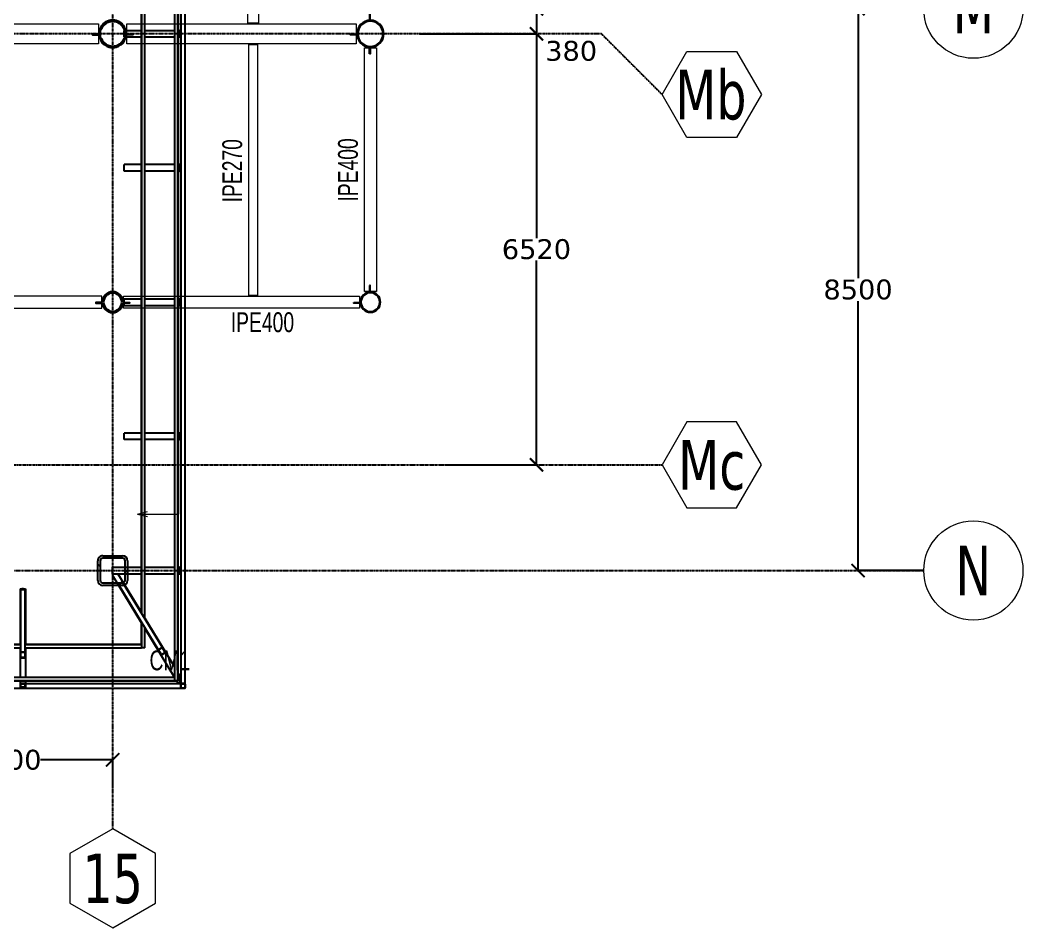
# Model space of a CAD drawing. Header units: millimetres. Extents: x -13767 to 81767, y -11242 to 31862.
# Drawn here: x 66599 to 81767, y -5407 to 8328 of the extents above; entities that cross this region are included whole.
import ezdxf
from ezdxf.enums import TextEntityAlignment as Align

# ---------------------------------------------------------------- set-up
doc = ezdxf.new("R2010")
doc.units = ezdxf.units.MM
doc.header["$LTSCALE"] = 0.95
doc.linetypes.add('DXK_LINE_DOT3', pattern=[5.9187, 2.979, -0.9799, 0.9799, -0.9799])
for name, color, linetype, lineweight in [('0-1', 250, 'Continuous', 5), ('E_B_PLACA-1', 10, 'Continuous', 25), ('E_B_PLACA-2', 31, 'Continuous', 25), ('E_COLUMNAS-1', 31, 'Continuous', 25), ('E_COLUMNAS-2', 1, 'Continuous', 25), ('E_COLUMNAS-4', 1, 'Continuous', 35), ('E_TEXTO', 3, 'Continuous', 9), ('E_TEXTO-4', 14, 'Continuous', 9), ('E_VIGAS-1', 6, 'Continuous', 25), ('E_VIGAS-2', 10, 'Continuous', 25), ('HCB_EJES', 1, 'DXK_LINE_DOT3', 9), ('HCB_VIGAS', 4, 'Continuous', 15), ('S-COLS-HDLN-1', 1, 'Continuous', 35), ('S-COLS-HDLN-2', 1, 'Continuous', 9)]:
    doc.layers.add(name, color=color, linetype=linetype, lineweight=lineweight)
for name, color, linetype in [('COTAS', 8, 'Continuous'), ('HCB-EJES', 1, 'Continuous'), ('HCB-ROTULOS', 2, 'Continuous'), ('P-PLATINA', 6, 'Continuous')]:
    doc.layers.add(name, color=color, linetype=linetype)
doc.styles.add('Arial Narrow_2', font='', dxfattribs={"width": 0.85, "height": 0.3})
doc.styles.add('VERDANA', font='verdana.ttf')
doc.styles.get('Arial Narrow_2').set_extended_font_data('Arial Narrow')
doc.dimstyles.new('1.125', dxfattribs={"dimscale": 0, "dimtxt": 300, "dimasz": 200, "dimexe": 4, "dimexo": 4, "dimgap": 15, "dimtad": 0, "dimdec": 0, "dimzin": 4, "dimdsep": 46, "dimtxsty": 'VERDANA', "dimblk": 'ARCHTICK', "dimcen": -10, "dimclrd": 256, "dimclrt": 3, "dimadec": 0, "dimazin": 0, "dimtfac": 1, "dimtdec": 0, "dimtmove": 2, "dimatfit": 0, "dimldrblk": 'OBLIQUE', "dimfxl": 0.05, "dimtolj": 1, "dimtzin": 0, "dimarcsym": 0})

# ---------------------------------------------------------------- blocks, each defined once
blk = doc.blocks.new('EST_SFM_VIGA-METALICA-SECCION-C - EST_SFM_VIGA-METALICA-UPN100-1529792-_26_00m_N_E_-NIVEL-7 DOC')
at = {"layer": 'E_VIGAS-2'}
for p, q in [((13.831, 0.032), (-13.129, 0.032)), ((14.268, 0.032), (13.964, 0.032)), ((14.269, 0.032), (14.269, -0.018)), ((-13.047, -0.018), (13.749, -0.018)), ((13.882, -0.018), (14.269, -0.018))]:
    blk.add_line(p, q, dxfattribs=at)
blk = doc.blocks.new('EST_SFM_VIGA-METALICA-SECCION-C - EST_SFM_VIGA-METALICA-UPN100-1530878-_26_00m_N_E_-NIVEL-7 DOC')
at = {"layer": 'E_VIGAS-2'}
for p, q in [((14.54, 0.018), (-14.294, 0.018)), ((14.54, 0.018), (14.54, -0.032)), ((-14.294, -0.032), (14.54, -0.032))]:
    blk.add_line(p, q, dxfattribs=at)
blk = doc.blocks.new('EST_SFM_VIGA-METALICA-SECCION-C - EST_SFM_VIGA-METALICA-UPN160-1529890-_26_00m_N_E_-NIVEL-7 DOC')
at = {"layer": 'E_VIGAS-1'}
for p, q in [((14.442, 0.018), (-14.49, 0.018)), ((14.506, 0.018), (14.5, 0.018)), ((14.506, 0.018), (14.506, 0.013)), ((-14.382, -0.047), (14.437, -0.047)), ((14.438, -0.047), (14.504, -0.047))]:
    blk.add_line(p, q, dxfattribs=at)
blk = doc.blocks.new('EST_SFM_VIGA-METALICA-SECCION-C - EST_SFM_VIGA-METALICA-UPN100-1527742-_26_00m_N_E_-NIVEL-7 DOC')
at = {"layer": 'E_VIGAS-2'}
for p, q in [((32.214, 0.018), (29.863, 0.018)), ((34.044, 0.018), (32.283, 0.018)), ((34.044, 0.018), (34.044, -0.032)), ((29.863, -0.032), (32.214, -0.032)), ((32.283, -0.032), (34.044, -0.032))]:
    blk.add_line(p, q, dxfattribs=at)
blk = doc.blocks.new('EST_SFM_VIGA-METALICA-SECCION-C - EST_SFM_VIGA-METALICA-UPN100-1527772-_26_00m_N_E_-NIVEL-7 DOC')
at = {"layer": 'E_VIGAS-2'}
for p, q in [((34.942, 0.032), (-34.929, 0.032)), ((34.942, 0.032), (34.942, -0.018)), ((-34.929, -0.018), (34.942, -0.018))]:
    blk.add_line(p, q, dxfattribs=at)
blk = doc.blocks.new('EST_SFM_VIGA-METALICA-SECCION-C - EST_SFM_VIGA-METALICA-UPN160-1608463-_26_00m_N_E_-NIVEL-7 DOC')
at = {"layer": 'E_VIGAS-1'}
for p, q in [((34.947, 0.047), (32.6, 0.047)), ((34.952, 0.047), (34.949, 0.047)), ((34.952, 0.047), (34.952, -0.016)), ((30.168, -0.018), (32.53, -0.018)), ((32.588, -0.018), (34.952, -0.018))]:
    blk.add_line(p, q, dxfattribs=at)
blk = doc.blocks.new('EST_SCM_COLUMNA-METALICA-SECCION-CUADRADA - EST_SCM_COLUMNA-TUBULAR-CUADRADA_PTEØ_70x70 e_3mm-1610664-_26_00m_N_E_-NIVEL-7 DOC')
at = {"layer": 'E_COLUMNAS-1'}
for p, q in [((-0.035, 0.029), (-0.035, -0.029)), ((-0.032, -0.029), (-0.032, 0.029)), ((0.029, 0.035), (-0.029, 0.035)), ((-0.029, 0.032), (0.029, 0.032)), ((0.032, 0.029), (0.032, -0.029)), ((0.035, -0.029), (0.035, 0.029)), ((0.029, -0.032), (-0.029, -0.032)), ((-0.029, -0.035), (0.029, -0.035))]:
    blk.add_line(p, q, dxfattribs=at)
for centre, radius, start, end in [((-0.029, 0.029), 0.006, 90, 180), ((-0.029, 0.029), 0.006, 90, 180), ((-0.029, 0.029), 0.003, 90, 180), ((-0.029, 0.029), 0.003, 90, 180), ((0.029, 0.029), 0.006, 360, 90), ((0.029, 0.029), 0.006, 360, 90), ((0.029, 0.029), 0.003, 0, 90), ((0.029, 0.029), 0.003, 360, 90), ((-0.029, -0.029), 0.006, 180, 270), ((-0.029, -0.029), 0.006, 180, 270), ((-0.029, -0.029), 0.003, 180, 270), ((-0.029, -0.029), 0.003, 180, 270), ((0.029, -0.029), 0.003, 270, 360), ((0.029, -0.029), 0.006, 270, 360), ((0.029, -0.029), 0.006, 270, 360), ((0.029, -0.029), 0.003, 270, 360)]:
    blk.add_arc(centre, radius, start, end, dxfattribs=at)
blk = doc.blocks.new('DCTIB_CNI_EST_MOD-1A-FAC_0001_rvt-1-_26_00m_N_E_-NIVEL-7 DOC')
at = {"layer": 'E_B_PLACA-1'}
for p, q in [((-5.177, 167.83), (-5.177, 138.995)), ((-5.727, 140.014), (-5.727, 166.811)), ((-5.727, 139.545), (-5.727, 139.881)), ((-9.908, 139.545), (-7.556, 139.545)), ((-7.488, 139.545), (-5.727, 139.545)), ((-5.177, 138.995), (-75.147, 138.995))]:
    blk.add_line(p, q, dxfattribs=at)
at = {"layer": 'E_B_PLACA-2'}
for p, q in [((-5.177, 138.995), (-5.177, 167.83)), ((-5.727, 166.811), (-5.727, 140.014)), ((-5.727, 139.881), (-5.727, 139.545)), ((-7.556, 139.545), (-9.908, 139.545)), ((-5.727, 139.545), (-7.488, 139.545)), ((-75.147, 138.995), (-5.177, 138.995))]:
    blk.add_line(p, q, dxfattribs=at)
at = {"layer": 'E_VIGAS-1'}
for p, q in [((-5.989, 148.735), (-5.989, 148.835)), ((-5.989, 148.835), (-5.727, 148.835)), ((-5.177, 148.835), (-5.149, 148.835)), ((-5.149, 148.835), (-5.149, 148.735)), ((-5.149, 148.835), (-5.148, 148.835)), ((-5.149, 148.735), (-5.149, 148.835)), ((-5.129, 148.835), (-5.148, 148.835)), ((-5.148, 148.835), (-5.148, 148.798)), ((-5.989, 148.735), (-5.727, 148.735)), ((-5.177, 148.735), (-5.149, 148.735)), ((-5.148, 148.735), (-5.149, 148.735)), ((-5.148, 148.788), (-5.143, 148.788)), ((-5.143, 148.788), (-5.148, 148.788)), ((-5.148, 148.788), (-5.143, 148.788)), ((-5.143, 148.782), (-5.148, 148.782)), ((-5.143, 148.782), (-5.148, 148.782)), ((-5.148, 148.782), (-5.143, 148.782)), ((-5.148, 148.772), (-5.148, 148.735)), ((-5.148, 148.735), (-5.129, 148.735)), ((-5.143, 148.788), (-5.129, 148.788)), ((-5.129, 148.782), (-5.143, 148.782)), ((-5.987, 146.704), (-5.987, 146.804)), ((-5.727, 146.804), (-5.987, 146.804)), ((-5.727, 146.704), (-5.987, 146.704)), ((-5.149, 146.804), (-5.177, 146.804)), ((-5.149, 146.704), (-5.177, 146.704)), ((-5.149, 146.804), (-5.149, 146.704)), ((-5.149, 146.704), (-5.149, 146.804)), ((-5.149, 146.804), (-5.148, 146.804)), ((-5.148, 146.704), (-5.149, 146.704)), ((-5.148, 146.804), (-5.148, 146.767)), ((-5.129, 146.804), (-5.148, 146.804)), ((-5.148, 146.757), (-5.143, 146.757)), ((-5.143, 146.757), (-5.148, 146.757)), ((-5.148, 146.757), (-5.143, 146.757)), ((-5.143, 146.752), (-5.148, 146.752)), ((-5.143, 146.752), (-5.148, 146.752)), ((-5.148, 146.752), (-5.143, 146.752)), ((-5.148, 146.742), (-5.148, 146.704)), ((-5.148, 146.704), (-5.129, 146.704)), ((-5.143, 146.757), (-5.129, 146.757)), ((-5.129, 146.752), (-5.143, 146.752)), ((-5.987, 144.674), (-5.987, 144.774)), ((-5.987, 144.774), (-5.727, 144.774)), ((-5.177, 144.774), (-5.149, 144.774)), ((-5.149, 144.774), (-5.149, 144.674)), ((-5.149, 144.774), (-5.148, 144.774)), ((-5.149, 144.674), (-5.149, 144.774)), ((-5.129, 144.774), (-5.148, 144.774)), ((-5.148, 144.774), (-5.148, 144.736)), ((-5.148, 144.726), (-5.143, 144.726)), ((-5.143, 144.726), (-5.148, 144.726)), ((-5.148, 144.726), (-5.143, 144.726)), ((-5.143, 144.721), (-5.148, 144.721)), ((-5.143, 144.721), (-5.148, 144.721)), ((-5.148, 144.721), (-5.143, 144.721)), ((-5.148, 144.711), (-5.148, 144.674)), ((-5.143, 144.726), (-5.129, 144.726)), ((-5.129, 144.721), (-5.143, 144.721)), ((-5.987, 144.674), (-5.727, 144.674)), ((-5.177, 144.674), (-5.149, 144.674)), ((-5.148, 144.674), (-5.149, 144.674)), ((-5.148, 144.674), (-5.129, 144.674)), ((-5.986, 142.643), (-5.986, 142.743)), ((-5.727, 142.743), (-5.986, 142.743)), ((-5.149, 142.743), (-5.177, 142.743)), ((-5.149, 142.743), (-5.149, 142.643)), ((-5.149, 142.643), (-5.149, 142.743)), ((-5.149, 142.743), (-5.148, 142.743)), ((-5.148, 142.743), (-5.148, 142.706)), ((-5.129, 142.743), (-5.148, 142.743)), ((-5.727, 142.643), (-5.986, 142.643)), ((-5.149, 142.643), (-5.177, 142.643)), ((-5.148, 142.643), (-5.149, 142.643)), ((-5.148, 142.696), (-5.143, 142.696)), ((-5.143, 142.696), (-5.148, 142.696)), ((-5.148, 142.696), (-5.143, 142.696)), ((-5.143, 142.69), (-5.148, 142.69)), ((-5.143, 142.69), (-5.148, 142.69)), ((-5.148, 142.69), (-5.143, 142.69)), ((-5.148, 142.68), (-5.148, 142.643)), ((-5.148, 142.643), (-5.129, 142.643)), ((-5.143, 142.696), (-5.129, 142.696)), ((-5.129, 142.69), (-5.143, 142.69)), ((-6.171, 140.598), (-6.146, 140.612)), ((-6.164, 140.612), (-6.164, 140.712)), ((-6.164, 140.675), (-6.164, 140.712)), ((-6.164, 140.712), (-5.727, 140.712)), ((-6.164, 140.675), (-6.164, 140.65)), ((-6.164, 140.665), (-6.164, 140.665)), ((-6.164, 140.66), (-6.164, 140.66)), ((-6.164, 140.612), (-6.164, 140.65)), ((-6.164, 140.612), (-5.727, 140.612)), ((-6.084, 140.612), (-5.727, 140.026)), ((-5.177, 140.712), (-5.149, 140.712)), ((-5.177, 140.612), (-5.149, 140.612)), ((-5.149, 140.712), (-5.149, 140.612)), ((-5.149, 140.712), (-5.148, 140.712)), ((-5.149, 140.612), (-5.149, 140.712)), ((-5.148, 140.612), (-5.149, 140.612)), ((-5.129, 140.712), (-5.148, 140.712)), ((-5.148, 140.712), (-5.148, 140.675)), ((-5.148, 140.665), (-5.143, 140.665)), ((-5.143, 140.665), (-5.148, 140.665)), ((-5.148, 140.665), (-5.143, 140.665)), ((-5.143, 140.66), (-5.148, 140.66)), ((-5.143, 140.66), (-5.148, 140.66)), ((-5.148, 140.66), (-5.143, 140.66)), ((-5.148, 140.65), (-5.148, 140.612)), ((-5.148, 140.612), (-5.129, 140.612)), ((-5.143, 140.665), (-5.129, 140.665)), ((-5.129, 140.66), (-5.143, 140.66)), ((-6.171, 140.598), (-5.727, 139.868)), ((-6.018, 140.488), (-6.073, 140.454)), ((-5.411, 139.496), (-6.014, 140.486)), ((-7.563, 140.385), (-7.535, 140.385)), ((-7.563, 140.385), (-7.481, 140.385)), ((-7.563, 140.385), (-7.563, 139.545)), ((-7.557, 140.367), (-7.557, 139.425)), ((-7.49, 140.37), (-7.554, 140.37)), ((-7.52, 140.385), (-7.525, 140.385)), ((-7.525, 140.385), (-7.525, 140.385)), ((-7.52, 140.385), (-7.52, 140.385)), ((-7.509, 140.385), (-7.481, 140.385)), ((-7.487, 139.425), (-7.487, 140.367)), ((-7.481, 140.385), (-7.481, 139.545)), ((-6.073, 140.449), (-5.471, 139.46)), ((-7.557, 139.425), (-7.557, 139.347)), ((-7.556, 139.428), (-7.556, 139.425)), ((-7.556, 139.347), (-7.556, 139.425)), ((-7.49, 139.429), (-7.554, 139.429)), ((-7.554, 139.427), (-7.49, 139.427)), ((-7.489, 139.425), (-7.489, 139.428)), ((-7.489, 139.425), (-7.489, 139.347)), ((-7.487, 139.347), (-7.487, 139.425)), ((-5.471, 139.464), (-5.469, 139.461)), ((-5.471, 139.46), (-5.427, 139.388)), ((-5.415, 139.498), (-5.47, 139.465)), ((-5.469, 139.463), (-5.414, 139.497)), ((-5.426, 139.389), (-5.469, 139.461)), ((-5.43, 139.396), (-5.426, 139.389)), ((-5.369, 139.421), (-5.423, 139.388)), ((-5.422, 139.386), (-5.368, 139.42)), ((-5.412, 139.496), (-5.414, 139.499)), ((-5.412, 139.496), (-5.368, 139.424)), ((-5.367, 139.425), (-5.411, 139.496)), ((-5.368, 139.424), (-5.373, 139.431)), ((-7.556, 139.354), (-7.556, 139.347)), ((-7.49, 139.345), (-7.554, 139.345)), ((-7.554, 139.343), (-7.49, 139.343)), ((-7.489, 139.347), (-7.489, 139.354)), ((-5.177, 139.121), (-5.149, 139.076)), ((-7.563, 138.995), (-7.563, 138.9)), ((-7.481, 138.995), (-7.481, 138.9)), ((-5.196, 138.995), (-5.179, 138.967)), ((-5.179, 138.967), (-5.149, 138.967)), ((-5.148, 138.966), (-5.178, 138.966)), ((-5.149, 139.076), (-5.149, 138.967)), ((-5.149, 138.967), (-5.149, 139.076)), ((-5.148, 139.074), (-5.148, 139.021)), ((-5.148, 138.97), (-5.148, 138.966)), ((-5.148, 138.966), (-5.148, 138.97)), ((-5.146, 138.997), (-5.143, 138.992)), ((-5.143, 138.982), (-5.146, 138.987)), ((-7.557, 138.9), (-7.563, 138.9)), ((-7.49, 138.9), (-7.554, 138.9)), ((-7.481, 138.9), (-7.487, 138.9))]:
    blk.add_line(p, q, dxfattribs=at)
at = {"layer": 'E_VIGAS-1', "flags": 128}
for points in [[(-6.018, 140.488), (-6.018, 140.488), (-6.017, 140.488), (-6.016, 140.488), (-6.015, 140.488), (-6.015, 140.487), (-6.014, 140.487), (-6.014, 140.486)], [(-7.557, 140.367), (-7.557, 140.368), (-7.557, 140.368), (-7.556, 140.369), (-7.556, 140.37), (-7.555, 140.37), (-7.555, 140.37), (-7.554, 140.37)], [(-7.49, 140.37), (-7.489, 140.37), (-7.489, 140.37), (-7.488, 140.37), (-7.488, 140.369), (-7.487, 140.368), (-7.487, 140.368), (-7.487, 140.367)], [(-6.073, 140.449), (-6.074, 140.45), (-6.074, 140.451), (-6.074, 140.452), (-6.074, 140.453), (-6.074, 140.453), (-6.073, 140.454), (-6.073, 140.454)], [(-7.554, 139.429), (-7.555, 139.429), (-7.555, 139.428), (-7.556, 139.428), (-7.556, 139.427), (-7.557, 139.427), (-7.557, 139.426), (-7.557, 139.425)], [(-7.556, 139.425), (-7.556, 139.425), (-7.555, 139.426), (-7.555, 139.426), (-7.555, 139.426), (-7.555, 139.427), (-7.554, 139.427), (-7.554, 139.427)], [(-7.487, 139.425), (-7.487, 139.426), (-7.487, 139.427), (-7.488, 139.427), (-7.488, 139.428), (-7.489, 139.428), (-7.489, 139.429), (-7.49, 139.429)], [(-7.49, 139.427), (-7.49, 139.427), (-7.489, 139.427), (-7.489, 139.426), (-7.489, 139.426), (-7.489, 139.426), (-7.489, 139.425), (-7.489, 139.425)], [(-5.47, 139.465), (-5.471, 139.465), (-5.471, 139.464), (-5.471, 139.463), (-5.471, 139.462), (-5.471, 139.462), (-5.471, 139.461), (-5.471, 139.46)], [(-5.469, 139.461), (-5.47, 139.461), (-5.47, 139.462), (-5.47, 139.462), (-5.47, 139.462), (-5.47, 139.463), (-5.469, 139.463), (-5.469, 139.463)], [(-5.411, 139.496), (-5.411, 139.497), (-5.412, 139.498), (-5.413, 139.498), (-5.413, 139.499), (-5.414, 139.499), (-5.415, 139.499), (-5.415, 139.498)], [(-5.414, 139.497), (-5.414, 139.497), (-5.414, 139.497), (-5.413, 139.497), (-5.413, 139.497), (-5.413, 139.496), (-5.412, 139.496), (-5.412, 139.496)], [(-5.368, 139.424), (-5.368, 139.423), (-5.368, 139.423), (-5.368, 139.423), (-5.368, 139.422), (-5.368, 139.422), (-5.368, 139.422), (-5.369, 139.421)], [(-5.368, 139.42), (-5.367, 139.42), (-5.367, 139.421), (-5.366, 139.421), (-5.366, 139.422), (-5.366, 139.423), (-5.367, 139.424), (-5.367, 139.425)], [(-7.557, 139.347), (-7.557, 139.346), (-7.557, 139.345), (-7.556, 139.345), (-7.556, 139.344), (-7.555, 139.344), (-7.555, 139.343), (-7.554, 139.343)], [(-7.554, 139.345), (-7.554, 139.345), (-7.555, 139.345), (-7.555, 139.346), (-7.555, 139.346), (-7.555, 139.346), (-7.556, 139.347), (-7.556, 139.347)], [(-7.49, 139.343), (-7.489, 139.343), (-7.489, 139.344), (-7.488, 139.344), (-7.488, 139.345), (-7.487, 139.345), (-7.487, 139.346), (-7.487, 139.347)], [(-7.489, 139.347), (-7.489, 139.347), (-7.489, 139.346), (-7.489, 139.346), (-7.489, 139.346), (-7.489, 139.345), (-7.49, 139.345), (-7.49, 139.345)], [(-5.427, 139.388), (-5.426, 139.387), (-5.426, 139.387), (-5.425, 139.386), (-5.424, 139.386), (-5.423, 139.386), (-5.423, 139.386), (-5.422, 139.386)], [(-5.423, 139.388), (-5.423, 139.388), (-5.424, 139.388), (-5.424, 139.388), (-5.424, 139.388), (-5.425, 139.388), (-5.425, 139.388), (-5.425, 139.389), (-5.426, 139.389)], [(-5.178, 138.966), (-5.179, 138.967), (-5.179, 138.967)], [(-5.149, 139.076), (-5.149, 139.075), (-5.148, 139.074)], [(-5.143, 138.992), (-5.138, 138.984), (-5.133, 138.975), (-5.129, 138.969)], [(-5.129, 138.959), (-5.133, 138.966), (-5.138, 138.975), (-5.143, 138.982)]]:
    blk.add_lwpolyline(points, dxfattribs=at)
at = {"layer": 'E_VIGAS-1'}
for centre, major_axis, ratio, start_param, end_param in [((-6.164, 140.675), (0, 0.0098), 0.004565, 3.141593, 4.712389), ((-6.164, 140.675), (0, 0.0098), 0.004565, 1.570796, 3.141593), ((-6.164, 140.65), (0, 0.0098), 0.004565, 0, 1.570796), ((-6.164, 140.65), (0, 0.0098), 0.004565, 4.712389, 6.283185), ((-7.535, 140.385), (0.0107, 0), 0.002717, 0, 1.570796), ((-7.535, 140.385), (0.0107, 0), 0.002717, 4.974188, 5.497787), ((-7.535, 140.385), (0.0107, 0), 0.002717, 5.759587, 6.283185), ((-7.509, 140.385), (0.0107, 0), 0.002717, 3.141593, 3.665191), ((-7.509, 140.385), (0.0107, 0), 0.002717, 1.570796, 3.141593), ((-7.509, 140.385), (-0.0107, 0), 0.002717, 0.785398, 1.308997)]:
    blk.add_ellipse(centre, major_axis=major_axis, ratio=ratio, start_param=start_param, end_param=end_param, dxfattribs=at)
for points, knots in [([(-5.148, 148.798), (-5.148, 148.797), (-5.148, 148.795), (-5.147, 148.793), (-5.147, 148.791), (-5.146, 148.789), (-5.145, 148.788), (-5.143, 148.788), (-5.143, 148.788)], [0, 0, 0, 0, 0.142857, 0.285714, 0.428571, 0.571429, 0.785714, 1, 1, 1, 1]), ([(-5.143, 148.782), (-5.143, 148.782), (-5.144, 148.782), (-5.145, 148.781), (-5.146, 148.78), (-5.147, 148.779), (-5.147, 148.778), (-5.147, 148.777), (-5.148, 148.775), (-5.148, 148.774), (-5.148, 148.772)], [0, 0, 0, 0, 0.142857, 0.285714, 0.428571, 0.571429, 0.678571, 0.732143, 0.785714, 1, 1, 1, 1]), ([(-5.148, 146.767), (-5.148, 146.766), (-5.148, 146.765), (-5.147, 146.762), (-5.147, 146.76), (-5.146, 146.759), (-5.145, 146.757), (-5.143, 146.757), (-5.143, 146.757)], [0, 0, 0, 0, 0.142857, 0.285714, 0.428571, 0.571429, 0.785714, 1, 1, 1, 1]), ([(-5.143, 146.752), (-5.143, 146.752), (-5.144, 146.751), (-5.145, 146.751), (-5.146, 146.75), (-5.147, 146.748), (-5.147, 146.747), (-5.147, 146.746), (-5.148, 146.744), (-5.148, 146.743), (-5.148, 146.742)], [0, 0, 0, 0, 0.142857, 0.285714, 0.428571, 0.571429, 0.678571, 0.732143, 0.785714, 1, 1, 1, 1]), ([(-5.148, 144.736), (-5.148, 144.735), (-5.148, 144.734), (-5.147, 144.732), (-5.147, 144.73), (-5.146, 144.728), (-5.145, 144.727), (-5.143, 144.726), (-5.143, 144.726)], [0, 0, 0, 0, 0.142857, 0.285714, 0.428571, 0.571429, 0.785714, 1, 1, 1, 1]), ([(-5.143, 144.721), (-5.143, 144.721), (-5.144, 144.721), (-5.145, 144.72), (-5.146, 144.719), (-5.147, 144.718), (-5.147, 144.716), (-5.147, 144.715), (-5.148, 144.714), (-5.148, 144.712), (-5.148, 144.711)], [0, 0, 0, 0, 0.142857, 0.285714, 0.428571, 0.571429, 0.678571, 0.732143, 0.785714, 1, 1, 1, 1]), ([(-5.148, 142.706), (-5.148, 142.705), (-5.148, 142.703), (-5.147, 142.701), (-5.147, 142.699), (-5.146, 142.697), (-5.145, 142.696), (-5.143, 142.696), (-5.143, 142.696)], [0, 0, 0, 0, 0.142857, 0.285714, 0.428571, 0.571429, 0.785714, 1, 1, 1, 1]), ([(-5.143, 142.69), (-5.143, 142.69), (-5.144, 142.69), (-5.145, 142.69), (-5.146, 142.688), (-5.147, 142.687), (-5.147, 142.686), (-5.147, 142.685), (-5.148, 142.683), (-5.148, 142.682), (-5.148, 142.68)], [0, 0, 0, 0, 0.142857, 0.285714, 0.428571, 0.571429, 0.678571, 0.732143, 0.785714, 1, 1, 1, 1]), ([(-5.148, 140.675), (-5.148, 140.674), (-5.148, 140.673), (-5.147, 140.67), (-5.147, 140.669), (-5.146, 140.667), (-5.145, 140.665), (-5.144, 140.665), (-5.143, 140.665)], [0, 0, 0, 0, 0.142857, 0.285714, 0.428571, 0.571429, 0.785714, 1, 1, 1, 1]), ([(-5.143, 140.66), (-5.143, 140.66), (-5.144, 140.659), (-5.145, 140.659), (-5.146, 140.658), (-5.147, 140.656), (-5.147, 140.655), (-5.147, 140.654), (-5.148, 140.652), (-5.148, 140.651), (-5.148, 140.65)], [0, 0, 0, 0, 0.142857, 0.285714, 0.428571, 0.571429, 0.678571, 0.732143, 0.785714, 1, 1, 1, 1]), ([(-5.148, 139.021), (-5.148, 139.019), (-5.148, 139.016), (-5.148, 139.011), (-5.147, 139.007), (-5.147, 139.001), (-5.145, 138.996), (-5.143, 138.993), (-5.143, 138.992)], [0, 0, 0, 0, 0.142857, 0.285714, 0.428571, 0.571429, 0.857143, 1, 1, 1, 1]), ([(-5.143, 138.982), (-5.143, 138.982), (-5.144, 138.983), (-5.144, 138.984), (-5.145, 138.984), (-5.145, 138.984), (-5.145, 138.985), (-5.146, 138.985), (-5.146, 138.985), (-5.146, 138.984), (-5.146, 138.984), (-5.147, 138.983), (-5.147, 138.983), (-5.147, 138.983), (-5.147, 138.983), (-5.147, 138.982), (-5.147, 138.982), (-5.147, 138.982), (-5.147, 138.981), (-5.147, 138.981), (-5.147, 138.98), (-5.147, 138.98), (-5.147, 138.98), (-5.147, 138.979), (-5.148, 138.979), (-5.148, 138.979), (-5.148, 138.978), (-5.148, 138.977), (-5.148, 138.976), (-5.148, 138.976), (-5.148, 138.974), (-5.148, 138.973), (-5.148, 138.971), (-5.148, 138.97)], [0, 0, 0, 0, 0.071429, 0.142857, 0.160714, 0.178571, 0.214286, 0.25, 0.285714, 0.321429, 0.357143, 0.392857, 0.410714, 0.419643, 0.428571, 0.4375, 0.446429, 0.464286, 0.5, 0.535714, 0.553571, 0.5625, 0.571429, 0.580357, 0.589286, 0.607143, 0.642857, 0.678571, 0.714286, 0.75, 0.785714, 0.857143, 1, 1, 1, 1]), ([(-5.148, 138.97), (-5.148, 138.971), (-5.148, 138.973), (-5.148, 138.974), (-5.148, 138.976), (-5.148, 138.976), (-5.148, 138.977), (-5.148, 138.978), (-5.148, 138.979), (-5.148, 138.979), (-5.147, 138.979), (-5.147, 138.98), (-5.147, 138.98)], [0, 0, 0, 0, 0.1428571, 0.2142857, 0.25, 0.2857143, 0.3214286, 0.3571429, 0.3928571, 0.4107143, 0.4196429, 0.4285714, 0.4285714, 0.4285714, 0.4285714]), ([(-5.146, 138.985), (-5.146, 138.985), (-5.146, 138.985), (-5.145, 138.985), (-5.145, 138.984), (-5.145, 138.984), (-5.144, 138.984), (-5.144, 138.983), (-5.143, 138.982), (-5.143, 138.982)], [0.7142857, 0.7142857, 0.7142857, 0.7142857, 0.75, 0.7857143, 0.8214286, 0.8392857, 0.8571429, 0.9285714, 1, 1, 1, 1])]:
    blk.add_open_spline(points, degree=3, knots=knots, dxfattribs=at)
for points in [[(-5.148, 138.966), (-5.148, 138.966), (-5.149, 138.967), (-5.149, 138.967), (-5.149, 138.967)], [(-5.147, 139.007), (-5.147, 139.009), (-5.148, 139.014), (-5.148, 139.018), (-5.148, 139.021)], [(-5.143, 138.992), (-5.144, 138.994), (-5.145, 138.996), (-5.146, 138.999)]]:
    blk.add_open_spline(points, degree=3, dxfattribs=at)
at = {"layer": 'E_VIGAS-2'}
for p, q in [((-5.677, 148.835), (-5.227, 148.835)), ((-5.677, 148.735), (-5.227, 148.735)), ((-5.227, 146.804), (-5.677, 146.804)), ((-5.227, 146.704), (-5.677, 146.704)), ((-5.677, 144.774), (-5.227, 144.774)), ((-5.677, 144.674), (-5.227, 144.674)), ((-5.227, 142.743), (-5.677, 142.743)), ((-5.227, 142.643), (-5.677, 142.643)), ((-5.677, 140.712), (-5.227, 140.712)), ((-5.677, 140.612), (-5.227, 140.612)), ((-5.677, 139.943), (-5.227, 139.204)), ((-5.677, 139.786), (-5.227, 139.046)), ((-7.563, 139.495), (-7.563, 139.045)), ((-7.481, 139.495), (-7.481, 139.045))]:
    blk.add_line(p, q, dxfattribs=at)
at = {"layer": 'E_COLUMNAS-1', "rotation": 180}
for p in [(-7.522, 138.917), (-5.099, 138.917)]:
    blk.add_blockref('EST_SCM_COLUMNA-METALICA-SECCION-CUADRADA - EST_SCM_COLUMNA-TUBULAR-CUADRADA_PTEØ_70x70 e_3mm-1610664-_26_00m_N_E_-NIVEL-7 DOC', p, dxfattribs=at)
at = {"layer": 'E_VIGAS-1'}
for name, p, rotation in [('EST_SFM_VIGA-METALICA-SECCION-C - EST_SFM_VIGA-METALICA-UPN100-1530878-_26_00m_N_E_-NIVEL-7 DOC', (-5.195, 153.535), 270), ('EST_SFM_VIGA-METALICA-SECCION-C - EST_SFM_VIGA-METALICA-UPN160-1529890-_26_00m_N_E_-NIVEL-7 DOC', (-5.082, 153.388), 269.9999999999999), ('EST_SFM_VIGA-METALICA-SECCION-C - EST_SFM_VIGA-METALICA-UPN100-1529792-_26_00m_N_E_-NIVEL-7 DOC', (-5.709, 153.763), 270.0000000000001)]:
    blk.add_blockref(name, p, dxfattribs=dict(at, rotation=rotation))
for name, p in [('EST_SFM_VIGA-METALICA-SECCION-C - EST_SFM_VIGA-METALICA-UPN100-1527742-_26_00m_N_E_-NIVEL-7 DOC', (-39.77, 139.527)), ('EST_SFM_VIGA-METALICA-SECCION-C - EST_SFM_VIGA-METALICA-UPN160-1608463-_26_00m_N_E_-NIVEL-7 DOC', (-40.081, 138.9)), ('EST_SFM_VIGA-METALICA-SECCION-C - EST_SFM_VIGA-METALICA-UPN100-1527772-_26_00m_N_E_-NIVEL-7 DOC', (-40.169, 139.013))]:
    blk.add_blockref(name, p, dxfattribs=at)
blk = doc.blocks.new('EST_SCM_COLUMNA-METALICA-SECCION-CUADRADA - EST_SCM_COLUMNA-TUBULAR-CUADRADA_ARMADA_450X450X38-2810459-_26_00m_N_E_-NIVEL-7 DOC')
at = {"layer": 'S-COLS-HDLN-2'}
h = blk.add_hatch(dxfattribs=at)
h.set_pattern_fill('FP_16', color=256, style=0, pattern_type=2)
h.set_pattern_definition([(315, (-6.162, 140.662), (0.15909903, 0.15909903), [])])
h.paths.add_polyline_path([(0.149, 0.225), (-0.149, 0.225), (-0.178, 0.219), (-0.203, 0.203), (-0.219, 0.178), (-0.225, 0.149), (-0.225, -0.149), (-0.219, -0.178), (-0.203, -0.203), (-0.178, -0.219), (-0.149, -0.225), (0.149, -0.225), (0.178, -0.219), (0.203, -0.203), (0.219, -0.178), (0.225, -0.149), (0.225, 0.149), (0.219, 0.178), (0.203, 0.203), (0.178, 0.219), (0.168, 0.221)])
h.paths.add_polyline_path([(-0.149, 0.187), (0.149, 0.187), (0.168, 0.182), (0.182, 0.168), (0.187, 0.149), (0.187, -0.149), (0.182, -0.168), (0.168, -0.182), (0.149, -0.187), (-0.149, -0.187), (-0.168, -0.182), (-0.182, -0.168), (-0.187, -0.149), (-0.187, 0.149), (-0.182, 0.168), (-0.168, 0.182)])
at = {"layer": 'E_COLUMNAS-2'}
for p, q in [((-0.149, 0.225), (0.149, 0.225)), ((0.149, 0.187), (-0.149, 0.187)), ((-0.225, -0.149), (-0.225, 0.149)), ((-0.187, 0.149), (-0.187, -0.149)), ((0.187, -0.149), (0.187, 0.149)), ((0.225, 0.149), (0.225, -0.149)), ((-0.149, -0.187), (0.149, -0.187)), ((0.149, -0.225), (-0.149, -0.225))]:
    blk.add_line(p, q, dxfattribs=at)
for centre, radius, start, end in [((-0.149, 0.149), 0.076, 90, 180), ((-0.149, 0.149), 0.038, 90, 180), ((0.149, 0.149), 0.076, 0, 90), ((0.149, 0.149), 0.038, 360, 90), ((-0.149, -0.149), 0.076, 180, 270), ((-0.149, -0.149), 0.038, 180, 270), ((0.149, -0.149), 0.076, 270, 0), ((0.149, -0.149), 0.038, 270, 360)]:
    blk.add_arc(centre, radius, start, end, dxfattribs=at)
blk = doc.blocks.new('_ArchTick')
at = {"color": 0, "linetype": 'ByBlock', "const_width": 0.15}
blk.add_lwpolyline([(-0.5, -0.5), (0.5, 0.5)], dxfattribs=at)
blk = doc.blocks.new('*D90')
at = {"layer": 'COTAS', "color": 0, "lineweight": -2, "transparency": 16777216}
for p, q in [((73234, 8120), (74413, 8120)), ((73054, 1600), (74413, 1600))]:
    blk.add_line(p, q, dxfattribs=at)
at = {"layer": 'COTAS', "lineweight": -2, "transparency": 16777216}
for p, q in [((74409, 8120), (74409, 5031)), ((74409, 1600), (74409, 4689))]:
    blk.add_line(p, q, dxfattribs=at)
at = {"layer": 'Defpoints', "color": 0, "transparency": 16777216}
for p in [(73230, 8120), (74409, 8120), (73050, 1600)]:
    blk.add_point(p, dxfattribs=at)
at = {"layer": 'COTAS', "lineweight": -2, "transparency": 16777216, "xscale": 200, "yscale": 200, "zscale": 200}
for p, rotation in [((74409, 8120), 90), ((74409, 1600), 270)]:
    blk.add_blockref('_ArchTick', p, dxfattribs=dict(at, rotation=rotation))
at = {"layer": 'COTAS', "color": 3, "transparency": 16777216, "insert": (74409, 4860), "char_height": 300, "attachment_point": 5, "rotation": 0.1, "style": 'VERDANA'}
blk.add_mtext('\\A1;6520', dxfattribs=at)
blk = doc.blocks.new('_Oblique')
at = {"color": 0, "linetype": 'ByBlock', "lineweight": -2}
blk.add_line((-0.5, -0.5), (0.5, 0.5), dxfattribs=at)
blk = doc.blocks.new('*D92')
at = {"layer": 'COTAS', "lineweight": -2, "transparency": 16777216}
for p, q in [((74409, 8500), (74409, 8700)), ((74409, 8500), (74409, 8120)), ((74409, 8120), (74409, 7920))]:
    blk.add_line(p, q, dxfattribs=at)
at = {"layer": 'COTAS', "color": 0, "lineweight": -2, "transparency": 16777216}
for p, q in [((72867, 8500), (74413, 8500)), ((72638, 8120), (74413, 8120))]:
    blk.add_line(p, q, dxfattribs=at)
at = {"layer": 'Defpoints', "color": 0, "transparency": 16777216}
for p in [(72863, 8500), (72634, 8120), (74409, 8120)]:
    blk.add_point(p, dxfattribs=at)
at = {"layer": 'COTAS', "lineweight": -2, "transparency": 16777216, "xscale": 200, "yscale": 200, "zscale": 200}
for p, rotation in [((74409, 8500), 270), ((74409, 8120), 90)]:
    blk.add_blockref('_ArchTick', p, dxfattribs=dict(at, rotation=rotation))
at = {"layer": 'COTAS', "color": 3, "transparency": 16777216, "insert": (74934, 7860), "char_height": 300, "attachment_point": 5, "rotation": 0.1, "style": 'VERDANA'}
blk.add_mtext('\\A1;380', dxfattribs=at)
blk = doc.blocks.new('*D101')
at = {"layer": 'COTAS', "color": 0, "lineweight": -2, "transparency": 16777216}
for p, q in [((80263, 8500), (79269, 8500)), ((80263, 0), (79269, 0))]:
    blk.add_line(p, q, dxfattribs=at)
at = {"layer": 'COTAS', "lineweight": -2, "transparency": 16777216}
for p, q in [((79273, 8500), (79273, 4422)), ((79273, 0), (79273, 4078))]:
    blk.add_line(p, q, dxfattribs=at)
at = {"layer": 'Defpoints', "color": 0, "transparency": 16777216}
for p in [(79273, 8500), (80267, 8500), (80267, 0)]:
    blk.add_point(p, dxfattribs=at)
at = {"layer": 'COTAS', "lineweight": -2, "transparency": 16777216, "xscale": 200, "yscale": 200, "zscale": 200}
for p, rotation in [((79273, 8500), 90), ((79273, 0), 270)]:
    blk.add_blockref('_ArchTick', p, dxfattribs=dict(at, rotation=rotation))
at = {"layer": 'COTAS', "color": 3, "transparency": 16777216, "insert": (79273, 4250), "char_height": 300, "attachment_point": 5, "rotation": 0.1, "style": 'VERDANA'}
blk.add_mtext('\\A1;8500', dxfattribs=at)
blk = doc.blocks.new('*D137')
at = {"layer": 'COTAS', "color": 0, "lineweight": -2, "transparency": 16777216}
for p, q in [((64800, -3282), (64800, -2860)), ((68000, -3282), (68000, -2860))]:
    blk.add_line(p, q, dxfattribs=at)
at = {"layer": 'COTAS', "lineweight": -2, "transparency": 16777216}
for p, q in [((64800, -2864), (65891, -2864)), ((68000, -2864), (66909, -2864))]:
    blk.add_line(p, q, dxfattribs=at)
at = {"layer": 'Defpoints', "color": 0, "transparency": 16777216}
for p in [(68000, -2864), (64800, -3286), (68000, -3286)]:
    blk.add_point(p, dxfattribs=at)
at = {"layer": 'COTAS', "lineweight": -2, "transparency": 16777216, "xscale": 200, "yscale": 200, "zscale": 200, "rotation": 180}
blk.add_blockref('_ArchTick', (64800, -2864), dxfattribs=at)
at = {"layer": 'COTAS', "lineweight": -2, "transparency": 16777216, "xscale": 200, "yscale": 200, "zscale": 200}
blk.add_blockref('_ArchTick', (68000, -2864), dxfattribs=at)
at = {"layer": 'COTAS', "color": 3, "transparency": 16777216, "insert": (66400, -2864), "char_height": 300, "attachment_point": 5, "style": 'VERDANA'}
blk.add_mtext('\\A1;3200', dxfattribs=at)

msp = doc.modelspace()

# ---------------------------------------------------------------- linework, layer by layer
at = {"layer": 'E_COLUMNAS-2'}
for points in [[(67824.3, 8222.6, 0.1327118), (67796.6, 8120.2, 0.1327118), (67824.3, 8017.9)], [(67823.8, 8193.1, 0.0984128), (67809.3, 8120.2, 0.0984128), (67823.8, 8047.4)], [(68175.7, 8018.5, 0.1318602), (68203, 8120.2, 0.1318602), (68175.7, 8222)], [(68176.3, 8048.4, 0.096969), (68190.3, 8120.2, 0.096969), (68176.3, 8192.1)]]:
    msp.add_lwpolyline(points, format="xyb", dxfattribs=at)
for points in [[(72100.8, 8120.2, 1), (71694.4, 8120.2, 1)], [(71707.1, 8120.2, 1), (72088.1, 8120.2, 1)], [(72050, 4060, 1), (71745.2, 4060, 1)], [(71755.5, 4060, 1), (72039.7, 4060, 1)]]:
    msp.add_lwpolyline(points, format="xyb", close=True, dxfattribs=at)
at = {"layer": 'E_TEXTO-4'}
for p, q in [((68999.5, 855.6), (68999.5, 11035.4)), ((68376.7, 855.6), (68526.7, 895.8)), ((68376.7, 855.6), (68526.7, 815.4)), ((68376.7, 855.6), (68999.5, 855.6))]:
    msp.add_line(p, q, dxfattribs=at)
at = {"layer": 'HCB-EJES', "linetype": 'DXK_LINE_DOT3'}
for p, q in [((67999.9, -3906.8), (67999.9, 29407)), ((-8311, 1600), (76311, 1600)), ((-12267.2, 0), (80267.2, 0))]:
    msp.add_line(p, q, dxfattribs=at)
msp.add_lwpolyline([(76311, 7201), (75392, 8120), (59510.2, 8120)], dxfattribs=at)
at = {"layer": 'HCB_EJES', "color": 40, "linetype": 'ByBlock', "true_color": 0xf8d731}
for points in [[(77436, 6551.5), (76686, 6551.5), (76311, 7201), (76686, 7850.5), (77436, 7850.5), (77811, 7201)], [(76686, 950.5), (77436, 950.5), (77811, 1600), (77436, 2249.6), (76686, 2249.6), (76311, 1600)], [(67350.4, -5031.8), (67999.9, -5406.8), (68649.5, -5031.8), (68649.5, -4281.8), (67999.9, -3906.8), (67350.4, -4281.8)]]:
    msp.add_lwpolyline(points, close=True, dxfattribs=at)
for centre in [(81017.2, 8500), (81017.2, 0)]:
    msp.add_circle(centre, 750, dxfattribs=at)
at = {"layer": 'HCB_VIGAS'}
for points in [[(70044.9, 17220.2), (70204.9, 17220.2), (70204.9, 8280.2), (70044.9, 8280.2)], [(67786.6, 7970.2), (59510.2, 7970.2), (59510.2, 8270.2), (67786.6, 8270.2)], [(71684.4, 7970.2), (68213, 7970.2), (68213, 8270.2), (71684.4, 8270.2)], [(70057.4, 7960.3), (70192.4, 7960.3), (70192.4, 4159.9), (70057.4, 4159.9)], [(71807.6, 7906.7), (71987.6, 7906.7), (71987.6, 4222.4), (71807.6, 4222.4)], [(59572.6, 3969.9), (67837.4, 3969.9), (67837.4, 4149.9), (59572.6, 4149.9)], [(71735.2, 3970.1), (68162.2, 3970), (68162.2, 4150), (71735.2, 4150.1)]]:
    msp.add_lwpolyline(points, close=True, dxfattribs=at)
at = {"layer": 'P-PLATINA', "color": 8}
for points in [[(71883.3, 8423.2), (71883.3, 8323.2), (71893.3, 8323.2), (71893.3, 8423.2)], [(67796.7, 8114.7), (67696.7, 8114.7), (67696.7, 8104.7), (67796.7, 8104.7)], [(68203, 8114.7), (68303, 8114.7), (68303, 8104.7), (68203, 8104.7)], [(71594.5, 8114.7), (71694.5, 8114.7), (71694.5, 8104.7), (71594.5, 8104.7)], [(71883.3, 7816.9), (71883.3, 7916.9), (71893.3, 7916.9), (71893.3, 7816.9)], [(71883.3, 4312.1), (71883.3, 4212.1), (71893.3, 4212.1), (71893.3, 4312.1)], [(67844.6, 4055.6), (67744.6, 4055.6), (67744.6, 4045.6), (67844.6, 4045.6)], [(68152.2, 4055.7), (68252.2, 4055.7), (68252.2, 4045.7), (68152.2, 4045.7)], [(71645.3, 4055.7), (71745.3, 4055.7), (71745.3, 4045.7), (71645.3, 4045.7)]]:
    msp.add_lwpolyline(points, close=True, dxfattribs=at)
at = {"layer": 'S-COLS-HDLN-1'}
for centre, radius, start, end in [((67999.8, 8120.2), 190.5, 22.16934, 157.50288), ((67999.8, 8120.2), 203.2, 30.06081, 149.74737), ((67999.8, 8120.2), 190.5, 202.49712, 337.83066), ((67999.8, 8120.2), 203.2, 210.25263, 255.09528), ((67999.8, 8120.2), 203.2, 255.21247, 284.78753), ((67999.8, 8120.2), 203.2, 284.90472, 329.93919), ((67999.8, 4059.9), 152.4, 0, 180), ((67999.8, 4059.9), 142.1, 0, 180), ((67999.8, 4059.9), 152.4, 180, 0), ((67999.8, 4059.9), 142.1, 180, 0)]:
    msp.add_arc(centre, radius, start, end, dxfattribs=at)

# ---------------------------------------------------------------- block references
at = {"layer": '0-1', "xscale": 999.9999999999933, "yscale": 999.9999999999933, "zscale": 999.9999999999933}
msp.add_blockref('DCTIB_CNI_EST_MOD-1A-FAC_0001_rvt-1-_26_00m_N_E_-NIVEL-7 DOC', (74162.1, -140662.4), dxfattribs=at)
at = {"layer": 'E_COLUMNAS-4', "xscale": 999.9999999999933, "yscale": 999.9999999999933, "zscale": 999.9999999999933, "rotation": 180}
msp.add_blockref('EST_SCM_COLUMNA-METALICA-SECCION-CUADRADA - EST_SCM_COLUMNA-TUBULAR-CUADRADA_ARMADA_450X450X38-2810459-_26_00m_N_E_-NIVEL-7 DOC', (68000, 0), dxfattribs=at)

# ---------------------------------------------------------------- texts
at = {"layer": 'E_TEXTO', "char_height": 300, "width": 1206.139, "attachment_point": 1, "rotation": 90, "style": 'Arial Narrow_2'}
for s, insert in [('IPE400', (71408.3, 5581.9)), ('IPE400', (71408.4, 5581.8)), ('IPE270', (69658.1, 5569.5)), ('IPE270', (69658.2, 5569.5))]:
    msp.add_mtext(s, dxfattribs=dict(at, insert=insert))
at = {"layer": 'E_TEXTO', "char_height": 300, "attachment_point": 1, "style": 'Arial Narrow_2'}
for s, insert, width in [('IPE400', (69785.7, 3907.1), 1206.139), ('IPE400', (69785.8, 3907.1), 1206.139), ('CM1', (68556.8, -1208.8), 756.392)]:
    msp.add_mtext(s, dxfattribs=dict(at, insert=insert, width=width))
at = {"layer": 'HCB-ROTULOS', "color": 4, "style": 'VERDANA', "width": 0.7}
for s, p in [('M', (81017.2, 8500)), ('Mb', (77046.5, 7201)), ('Mc', (77061, 1600)), ('N', (81015.8, 0)), ('15', (67999.9, -4656.8))]:
    msp.add_text(s, height=750, dxfattribs=at).set_placement(p, align=Align.MIDDLE_CENTER)

# ---------------------------------------------------------------- dimensions: what is measured, and where the dimension line sits
at = {"layer": 'COTAS'}
dim = msp.add_linear_dim(base=(74408.8, 8120), p1=(72862.6, 8500), p2=(72633.9, 8120), angle=90, dimstyle='1.125', override={"dimscale": 1}, dxfattribs=at)
dim.commit()
dim.dimension.update_dxf_attribs({"geometry": '*D92', "text_midpoint": (74933.8, 7859.8), "dimtype": 160, "text_rotation": 0.1})
for base, p1, p2, picture, middle in [((79273.3, 8500), (80267.2, 0), (80267.2, 8500), '*D101', (79273.3, 4250)), ((74408.8, 8120), (73049.7, 1600), (73230, 8120), '*D90', (74408.8, 4860))]:
    dim = msp.add_linear_dim(base=base, p1=p1, p2=p2, angle=270, dimstyle='1.125', override={"dimscale": 1}, dxfattribs=at)
    dim.commit()
    dim.dimension.update_dxf_attribs({"geometry": picture, "text_midpoint": middle, "text_rotation": 0.1})
dim = msp.add_linear_dim(base=(68000, -2864.3), p1=(64800, -3286.4), p2=(68000, -3286.4), angle=180, dimstyle='1.125', override={"dimscale": 1}, dxfattribs=at)
dim.commit()
dim.dimension.update_dxf_attribs({"geometry": '*D137', "text_midpoint": (66400, -2864.3)})

doc.saveas('drawing.dxf')
